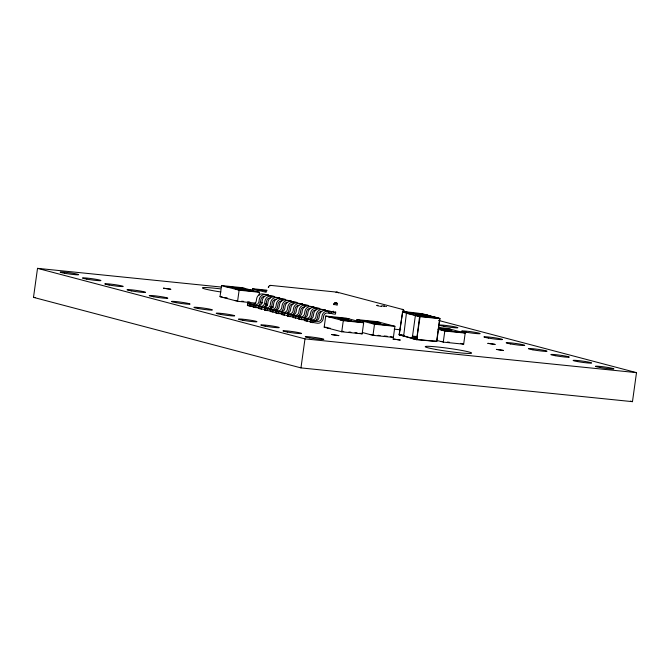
<?xml version="1.0" encoding="UTF-8"?>
<svg xmlns="http://www.w3.org/2000/svg" width="670" height="670" viewBox="0 0 670 670"><rect width="100%" height="100%" fill="white"/><g stroke="black" fill="none" stroke-linecap="round" stroke-linejoin="round"><path stroke-width="1" d="M422.167 314.046L422.67 314.121C431.74 316.784 427.359 313.259 402.653 311.709L399.119 334.782L416.681 339.749L436.798 341.415L439.956 318.685L426.472 314.808L406.799 312.806L402.653 311.709L399.27 334.774L403.549 335.611M434.73 341.315L436.647 341.432L439.679 318.284L419.939 316.274L402.276 312.053L407.62 312.563M405.702 336.499L399.119 334.782L403.432 335.193M416.69 339.07L412.218 338.384L415.417 315.31L435.5 317.178L439.956 318.685L419.562 316.609L406.422 313.233L403.633 336.29M438.682 320.461L636.5 372.637L632.472 401.657L300.956 367.897L33.5 297.363L37.528 268.343L221.469 287.078M255.94 303.158L237.582 301.291L220.028 296.659L221.569 285.571L241.962 287.648L259.516 292.271L259.097 295.294M237.582 301.291L239.123 290.194L221.569 285.571M253.955 306.6L247.406 305.512L247.657 303.661L252.556 304.163A3.744 3.275 -75.2 0 0 256.334 300.797L256.585 298.946A5.611 4.908 -75.2 0 1 262.255 293.904L268.553 294.967L264.885 294.591A5.611 4.908 -75.2 0 0 259.223 299.641L258.963 301.492A3.744 3.275 -75.2 0 1 255.186 304.85L247.657 303.661M250.036 306.207L250.295 304.356M252.372 290.747L252.649 288.736L266.928 290.185M258.679 308.007L253.109 307.011L253.361 305.168L258.26 305.662A3.744 3.275 -75.2 0 0 262.037 302.296L262.288 300.453A5.611 4.908 -75.2 0 1 267.958 295.403L274.256 296.475L270.588 296.098A5.611 4.908 -75.2 0 0 264.926 301.148L264.667 302.991A3.744 3.275 -75.2 0 1 260.89 306.358L253.361 305.168M255.739 307.706L255.999 305.863M265.362 309.607L258.813 308.518L259.064 306.667L263.963 307.17A3.744 3.275 -75.2 0 0 267.74 303.803L267.992 301.952A5.611 4.908 -75.2 0 1 273.661 296.911L279.959 297.974L276.291 297.606A5.611 4.908 -75.2 0 0 270.63 302.647L270.37 304.498A3.744 3.275 -75.2 0 1 266.593 307.865L259.064 306.667M261.442 309.213L261.702 307.363M271.065 311.115L264.516 310.026L264.767 308.175L269.667 308.669A3.744 3.275 -75.2 0 0 273.444 305.311L273.695 303.46A5.611 4.908 -75.2 0 1 279.365 298.41L285.663 299.482L281.995 299.105A5.611 4.908 -75.2 0 0 276.333 304.155L276.074 306.006A3.744 3.275 -75.2 0 1 272.296 309.364L264.767 308.175M267.146 310.713L267.405 308.87M270.471 309.674L278 310.872A3.744 3.275 -75.2 0 0 281.777 307.505L282.036 305.654A5.611 4.908 -75.2 0 1 287.698 300.612L291.366 300.981L285.068 299.917A5.611 4.908 -75.2 0 0 279.398 304.967L279.147 306.81A3.744 3.275 -75.2 0 1 275.37 310.177L270.471 309.674L270.219 311.525L276.769 312.622M272.849 312.22L273.109 310.369M282.472 314.121L275.923 313.032L276.182 311.182L281.073 311.684A3.744 3.275 -75.2 0 0 284.851 308.317L285.102 306.466A5.611 4.908 -75.2 0 1 290.772 301.425L297.07 302.488L293.401 302.111A5.611 4.908 -75.2 0 0 287.74 307.161L287.48 309.012A3.744 3.275 -75.2 0 1 283.703 312.371L276.182 311.182M278.553 313.728L278.812 311.877M288.175 315.629L281.626 314.531L281.886 312.689L286.777 313.183A3.744 3.275 -75.2 0 0 290.554 309.816L290.805 307.974A5.611 4.908 -75.2 0 1 296.475 302.924L302.773 303.996L299.105 303.619A5.611 4.908 -75.2 0 0 293.443 308.669L293.184 310.512A3.744 3.275 -75.2 0 1 289.406 313.878L281.886 312.689M284.256 315.227L284.516 313.384M293.879 317.128L287.329 316.039L287.589 314.188L292.48 314.691A3.744 3.275 -75.2 0 0 296.257 311.324L296.509 309.473A5.611 4.908 -75.2 0 1 302.178 304.431L308.476 305.495L304.808 305.126A5.611 4.908 -75.2 0 0 299.147 310.168L298.887 312.019A3.744 3.275 -75.2 0 1 295.11 315.386L287.589 314.188M289.959 316.734L290.219 314.883M293.293 315.696L300.813 316.885A3.744 3.275 -75.2 0 0 304.59 313.526L304.85 311.676A5.611 4.908 -75.2 0 1 310.512 306.625L314.18 307.002L307.882 305.93A5.611 4.908 -75.2 0 0 302.212 310.981L301.961 312.831A3.744 3.275 -75.2 0 1 298.184 316.19L293.293 315.696L293.033 317.547L299.582 318.635M295.663 318.233L295.922 316.391M305.286 320.143L298.736 319.046L298.996 317.195L303.887 317.697A3.744 3.275 -75.2 0 0 307.664 314.331L307.924 312.488A5.611 4.908 -75.2 0 1 313.585 307.438L319.883 308.502L316.215 308.133A5.611 4.908 -75.2 0 0 310.553 313.175L310.294 315.026A3.744 3.275 -75.2 0 1 306.517 318.392L298.996 317.195M301.366 319.741L301.626 317.89M310.989 321.642L304.44 320.553L304.699 318.702L309.59 319.205A3.744 3.275 -75.2 0 0 313.367 315.838L313.627 313.987A5.611 4.908 -75.2 0 1 319.288 308.945L325.587 310.009L321.918 309.632A5.611 4.908 -75.2 0 0 316.257 314.682L315.997 316.533A3.744 3.275 -75.2 0 1 312.22 319.892L304.699 318.702M307.069 321.248L307.329 319.397M300.956 367.897L304.984 338.878L37.528 268.343M310.143 322.052L310.403 320.21L315.294 320.704A3.744 3.275 -75.2 0 0 319.071 317.337L319.33 315.495A5.611 4.908 -75.2 0 1 324.992 310.445L331.29 311.517L331.039 313.359L327.37 312.991A3.744 3.275 -75.2 0 0 323.593 316.349L323.334 318.2A5.611 4.908 -75.2 0 1 317.672 323.25L310.143 322.052L312.103 322.253M312.773 322.747L313.032 320.905L310.403 320.21M324.188 327.144L325.729 316.056L346.122 318.133L363.676 322.764L362.135 333.853L341.742 331.776L324.188 327.144L327.253 327.463M341.742 331.776L343.283 320.687L325.729 316.056M356.683 321.617L356.968 319.598L377.361 321.675L394.906 326.307L393.374 337.395L372.981 335.318L362.303 332.504M372.981 335.318L374.513 324.23L356.968 319.598M438.473 327.538L447.652 328.467L465.198 333.099L463.665 344.187L443.264 342.11L444.805 331.022L437.92 329.272M406.422 313.233L406.799 312.806M422.418 315.369L420.911 315.294L424.629 315.771L415.392 313.845L419.638 314.456L417.125 314.104M415.4 315.545L434.428 317.237M239.994 288.971L242.289 289.323L238.704 288.87L242.816 289.398L238.252 288.787L239.751 289.139M376.431 323.267L374.145 322.915L377.729 323.367L373.617 322.848L378.207 323.426L376.682 323.108M422.427 315.16L422.628 315.344M419.722 314.975L419.211 314.808M265.797 303.351L266.342 304.49A2.806 2.454 -75.2 0 0 267.581 305.621M377.344 305.361L376.716 305.411L377.947 305.378M436.798 341.415L416.405 339.338L403.265 335.879M240.22 289.164L240.069 288.938M344.975 319.54L342.378 319.305L346.968 319.883L342.906 319.372L346.491 319.825L345.502 319.607M376.213 323.082L376.364 323.3M380.317 324.288L377.637 323.903L381.171 324.196M446.446 329.833L444.436 329.707L448.021 330.168L443.909 329.64L448.498 330.218L446.974 329.9M421.246 314.883L417.536 314.397L418.39 314.414M244.6 290.144L246.058 290.236L242.155 289.85L247.197 290.537M371.833 322.094L370.376 322.002L374.279 322.387L368.961 321.634L373.793 322.329L371.574 321.943M442.125 328.886L440.667 328.803L444.57 329.179L439.52 328.501M237.272 288.309L236.292 288.267L238.914 288.745M347.923 320.386L348.936 320.402L346.273 319.95M449.453 330.72L450.466 330.737L447.803 330.293M239.383 288.753L240.195 288.803L236.77 288.334L240.714 288.837L235.254 288.05M241.61 289.44C238.461 289.365 249.985 290.554 242.071 289.457M243.403 289.817C246.552 289.892 235.028 288.711 242.942 289.809M341.792 318.878C338.643 318.803 350.167 319.992 342.253 318.895M343.584 319.255C346.742 319.356 335.268 318.133 343.115 319.247M345.812 319.942L345 319.9L348.417 320.361L344.514 319.825L351.49 321.064L349.732 320.67M373.022 322.421C369.865 322.396 381.255 323.493 373.491 322.438M443.314 329.221C440.173 329.137 451.689 330.327 443.783 329.23M378.843 323.861C381.917 323.886 370.694 322.772 378.374 323.845M445.115 329.59C448.272 329.69 436.79 328.467 444.645 329.581M447.334 330.276L446.522 330.235L451.463 330.988M416.707 339.02L412.553 338.651L412.259 338.149M270.998 306.567L272.665 306.743M224.618 286.559L245.036 288.452M252.649 288.736L255.697 289.725L266.928 290.772M328.777 317.052L349.196 318.945M360.008 320.595L380.434 322.488M438.473 328.141L450.726 329.28M412.218 338.384L417.234 338.886M270.027 285.814A2.806 1.348 -84.2 0 1 270.948 285.42L336.926 292.137A2.806 2.454 -75.2 0 1 338.384 292.907M234.14 287.681L233.704 287.639L235.463 288.033M265.22 290.847L264.784 290.805L266.543 291.199M246.418 289.616L252.649 290.252M239.123 290.194L259.516 292.271M410.743 312.882L413.859 313.2M416.975 313.518L421.128 313.937M421.212 315L422.016 315.084M220.028 296.659L222.072 296.869M223.102 297.472L227.18 297.882M234.508 300.478L237.574 300.788M241.652 301.207L243.687 301.408M247.766 301.827L249.809 302.036M331.29 311.517L327.622 311.14A5.611 4.908 -75.2 0 0 321.96 316.19L321.701 318.032A3.744 3.275 -75.2 0 1 317.923 321.399L313.032 320.905M247.406 305.512L252.297 306.006A5.611 4.908 -75.2 0 0 253.595 305.947M253.109 307.011L258 307.513M258.813 308.518L261.744 308.82M264.516 310.026L267.447 310.319M275.923 313.032L280.814 313.526M452.585 331.357L453.02 331.399L451.262 331.005M382.294 324.556L382.729 324.598L380.97 324.205M343.283 320.687L363.676 322.764M444.805 331.022L465.198 333.099M281.626 314.531L284.566 314.833M374.513 324.23L394.906 326.307M287.329 316.039L289.289 316.24M298.736 319.046L303.627 319.548M394.278 329.171L399.429 329.69A2.806 2.454 -75.2 0 0 400.543 329.523M304.44 320.553L307.379 320.846M33.5 297.363L35.577 297.581M412.779 336.147L416.933 336.566M412.904 336.558L417.058 336.985M327.262 327.957L330.318 328.267M411.899 337.136L417.067 337.655M341.725 331.273L343.769 331.483M348.869 332.002L350.904 332.211M354.983 332.63L357.026 332.831M441.22 341.407L443.255 341.616M447.334 342.027L449.377 342.236M369.907 334.506L373.986 334.925M378.064 335.335L380.099 335.544M384.178 335.963L387.243 336.273M304.984 338.878L636.5 372.637M236.049 289.39L256.417 291.651M441.739 330.209L462.107 332.471M340.209 319.875L360.577 322.136M371.448 323.417L391.816 325.679M424.504 316.064C418.649 315.16 430.224 316.952 424.621 315.863L426.036 316.098M381.691 305.763L384.856 306.24L383.851 306.073M337.404 303.317L334.665 302.823M273.394 307.329L270.847 306.894M381.716 306.508L379.639 306.182M417.502 314.046L418.465 314.197M236.853 288.175L236.049 288.016L238.788 288.334L235.664 287.857L237.515 288.276M449.871 330.863L451.086 331.139L447.929 330.704L450.608 331.089L449.21 330.762M379.58 324.071L380.384 324.221M348.341 320.528L349.564 320.804L346.398 320.369L349.078 320.746L347.68 320.419M385.761 306.408L386.531 306.567M378.734 306.014L377.352 305.713M268.821 287.103L268.243 287.371A2.806 2.454 -75.2 0 1 270.948 285.42M255.697 289.725L266.174 292.313M426.824 315.034L435.785 317.68L427.812 315.495M337.471 292.262L402.796 309.49M403.357 311.148L408.407 312.48M441.346 328.685L444.084 329.129L443.171 328.87M460.592 343.375L463.665 344.187M436.396 340.301L443.264 342.11M245.371 290.353L242.632 289.909L243.553 290.169M328.409 312.664L331.039 313.359M340.343 318.401L343.04 318.845L337.998 318.166M339.816 318.351L340.595 318.552L339.137 318.468L342.563 318.786L341.641 318.535M259.885 302.137L262.741 302.89M390.3 336.583L393.374 337.395M630.453 401.121L632.472 401.657M359.832 333.241L362.135 333.853M400.702 329.431A5.611 4.908 -75.2 0 1 399.864 329.255M336.013 292.53A2.806 1.348 -84.2 0 1 336.926 292.137M333.216 311.131A2.806 1.348 -84.2 0 0 334.112 312.463A2.806 2.454 -75.2 0 0 335.737 312.002M400.35 329.297A2.806 1.348 -84.2 0 1 399.429 329.69M268.888 309.213A5.611 4.908 -75.2 0 0 272.003 304.666L272.255 302.815A3.744 3.275 -75.2 0 1 276.032 299.448M274.591 310.721A5.611 4.908 -75.2 0 0 277.707 306.165L277.958 304.322A3.744 3.275 -75.2 0 1 281.735 300.956M276.409 311.96A5.611 4.908 -75.2 0 1 275.11 312.027M281.434 311.45A5.611 4.908 -75.2 0 0 283.41 307.672L283.67 305.822A3.744 3.275 -75.2 0 1 287.438 302.463M287.137 312.949A5.611 4.908 -75.2 0 0 289.113 309.18L289.373 307.329A3.744 3.275 -75.2 0 1 293.142 303.962M291.701 315.235A5.611 4.908 -75.2 0 0 294.817 310.679L295.076 308.828A3.744 3.275 -75.2 0 1 298.845 305.47M297.405 316.734A5.611 4.908 -75.2 0 0 300.52 312.187L300.78 310.336A3.744 3.275 -75.2 0 1 304.548 306.969M299.222 317.982A5.611 4.908 -75.2 0 1 297.924 318.041M304.247 317.463A5.611 4.908 -75.2 0 0 306.224 313.686L306.483 311.843A3.744 3.275 -75.2 0 1 310.252 308.476M309.95 318.97A5.611 4.908 -75.2 0 0 311.927 315.193L312.187 313.342A3.744 3.275 -75.2 0 1 315.964 309.984M314.515 321.248A5.611 4.908 -75.2 0 0 317.63 316.701L317.89 314.85A3.744 3.275 -75.2 0 1 321.667 311.483M264.323 306.935A5.611 4.908 -75.2 0 0 266.3 303.158L266.551 301.307A3.744 3.275 -75.2 0 1 270.328 297.949M258.62 305.428A5.611 4.908 -75.2 0 0 260.597 301.659L260.848 299.808A3.744 3.275 -75.2 0 1 264.625 296.442M220.866 291.978A23.375 1.549 7.9 0 1 202.424 287.924A23.375 1.549 7.9 0 1 220.254 288.845M331.952 311.684L331.692 313.535L332.136 313.702A2.78 0.57 5.5 0 0 334.732 314.113L335.461 314.13L335.712 312.287L331.952 311.684M419.562 316.609L416.681 339.749L420.065 316.684L419.562 316.609M333.828 304.021L333.568 304.599A2.806 0.595 12.6 0 1 337.253 305.177A2.806 1.348 -84.2 0 0 336.265 302.647A2.806 2.454 -75.2 0 0 334.188 303.51L333.828 304.021M266.342 304.49L265.881 303.971L266.342 304.49M335.059 303.443L334.648 304.029L334.188 303.51L335.059 303.443M371.724 322.303L375.635 322.848L371.724 322.303M380.175 323.945L376.23 323.434L380.175 323.945M446.044 330.159L449.947 330.704L446.044 330.159M404.647 311.734L404.035 310.62A2.806 2.454 -75.2 0 0 402.251 309.364A2.806 1.348 -84.2 0 1 403.24 311.902L404.647 311.734M163.505 288.192L170.758 289.272L163.505 288.192M331.658 334.548L338.802 335.611L331.658 334.548M393.039 338.986L400.174 340.05L393.039 338.986M487.911 343.341L495.046 344.405L487.911 343.341M496.386 349.405L503.522 350.469L496.386 349.405M287.397 332.035A9.355 0.62 7.9 0 0 301.525 333.476A9.355 0.62 7.9 0 0 287.882 331.014A9.355 0.62 7.9 0 0 287.397 332.035M242.825 320.277A9.355 0.62 7.9 0 0 256.953 321.717A9.355 0.62 7.9 0 0 243.31 319.263A9.355 0.62 7.9 0 0 242.825 320.277M198.245 308.518A9.355 0.62 7.9 0 0 212.373 309.959A9.355 0.62 7.9 0 0 198.73 307.505A9.355 0.62 7.9 0 0 198.245 308.518M153.673 296.768A9.355 0.62 7.9 0 0 167.802 298.209A9.355 0.62 7.9 0 0 154.159 295.746A9.355 0.62 7.9 0 0 153.673 296.768M109.093 285.01A9.355 0.62 7.9 0 0 123.221 286.45A9.355 0.62 7.9 0 0 109.579 283.996A9.355 0.62 7.9 0 0 109.093 285.01M64.521 273.251A9.355 0.62 7.9 0 0 78.65 274.692A9.355 0.62 7.9 0 0 65.007 272.238A9.355 0.62 7.9 0 0 64.521 273.251M466.035 332.178A9.355 0.62 7.9 0 0 480.164 333.618A9.355 0.62 7.9 0 0 466.521 331.164A9.355 0.62 7.9 0 0 466.035 332.178M510.615 343.936A9.355 0.62 7.9 0 0 524.744 345.368A9.355 0.62 7.9 0 0 511.101 342.914A9.355 0.62 7.9 0 0 510.615 343.936M555.187 355.686A9.355 0.62 7.9 0 0 569.316 357.127A9.355 0.62 7.9 0 0 555.673 354.673A9.355 0.62 7.9 0 0 555.187 355.686M599.767 367.445A9.355 0.62 7.9 0 0 613.896 368.885A9.355 0.62 7.9 0 0 600.245 366.431A9.355 0.62 7.9 0 0 599.767 367.445M436.279 349.531A23.375 1.549 7.9 0 0 471.596 353.123A23.375 1.549 7.9 0 0 437.485 346.985A23.375 1.549 7.9 0 0 436.279 349.531M577.481 361.566A9.355 0.62 7.9 0 0 591.61 363.006A9.355 0.62 7.9 0 0 577.959 360.552A9.355 0.62 7.9 0 0 577.481 361.566M532.901 349.815A9.355 0.62 7.9 0 0 547.03 351.248A9.355 0.62 7.9 0 0 533.387 348.794A9.355 0.62 7.9 0 0 532.901 349.815M488.33 338.057A9.355 0.62 7.9 0 0 502.458 339.497A9.355 0.62 7.9 0 0 488.807 337.035A9.355 0.62 7.9 0 0 488.33 338.057M443.749 326.298A9.355 0.62 7.9 0 0 457.878 327.739A9.355 0.62 7.9 0 0 444.235 325.285A9.355 0.62 7.9 0 0 443.749 326.298M86.807 279.13A9.355 0.62 7.9 0 0 100.936 280.571A9.355 0.62 7.9 0 0 87.293 278.117A9.355 0.62 7.9 0 0 86.807 279.13M131.387 290.889A9.355 0.62 7.9 0 0 145.516 292.329A9.355 0.62 7.9 0 0 131.864 289.875A9.355 0.62 7.9 0 0 131.387 290.889M175.959 302.647A9.355 0.62 7.9 0 0 190.087 304.079A9.355 0.62 7.9 0 0 176.445 301.626A9.355 0.62 7.9 0 0 175.959 302.647M220.539 314.397A9.355 0.62 7.9 0 0 234.667 315.838A9.355 0.62 7.9 0 0 221.016 313.384A9.355 0.62 7.9 0 0 220.539 314.397M265.111 326.156A9.355 0.62 7.9 0 0 279.239 327.597A9.355 0.62 7.9 0 0 265.596 325.143A9.355 0.62 7.9 0 0 265.111 326.156M309.691 337.915A9.355 0.62 7.9 0 0 323.819 339.347A9.355 0.62 7.9 0 0 310.168 336.893A9.355 0.62 7.9 0 0 309.691 337.915"/></g></svg>
